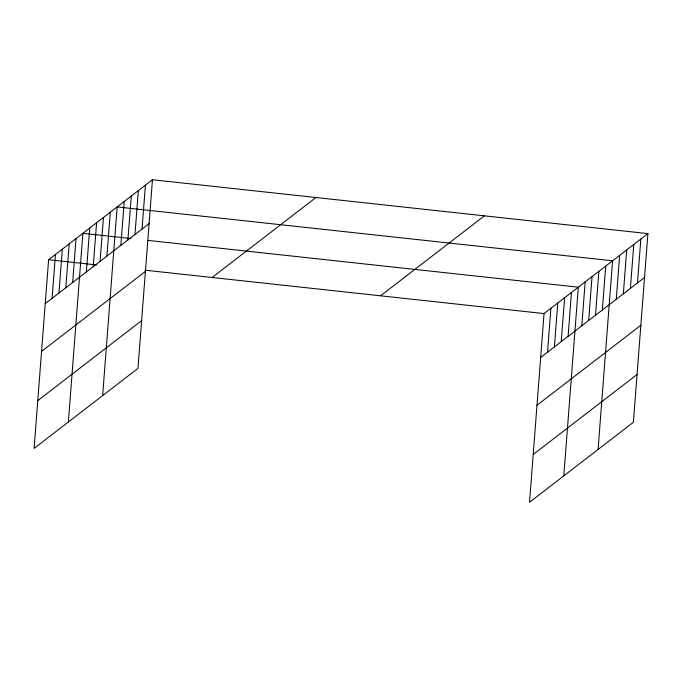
<?xml version="1.0" encoding="UTF-8"?>
<svg xmlns="http://www.w3.org/2000/svg" width="682" height="682" viewBox="0 0 682 682"><rect width="100%" height="100%" fill="white"/><g stroke="black" fill="none" stroke-linecap="round" stroke-linejoin="round"><path stroke-width="1.02" d="M152.47 179.741L48.618 259.714L34.1 448.389L137.952 368.416L152.47 179.741L647.9 233.611L633.382 422.286L529.53 502.259L544.048 313.584L647.9 233.611M52.096 298.324L55.472 254.429M58.95 293.047L62.326 249.152M65.804 287.77L69.18 243.875M72.659 282.493L76.034 238.598M68.371 421.996L82.889 233.321L131.097 238.564M86.367 271.93L89.743 228.044M93.221 266.653L96.597 222.767M100.075 261.377L103.451 217.49M106.929 256.1L110.305 212.213M102.641 395.603L117.159 206.927L612.589 260.805L598.071 449.481M120.842 245.384L124.226 201.497M127.909 239.945L131.285 196.058M134.968 234.506L138.344 190.619M142.035 229.067L145.411 185.18M547.527 352.193L550.903 308.307M554.381 346.916L557.757 303.03M561.235 341.639L564.611 297.753M568.089 336.362L571.465 292.476M563.801 475.866L578.319 287.19L147.866 240.388M581.797 325.808L585.173 281.913M588.651 320.531L592.027 276.636M595.505 315.255L598.881 271.359M602.359 309.969L605.735 266.082M616.272 299.253L619.648 255.366M623.339 293.823L626.715 249.927M630.398 288.384L633.774 244.488M637.457 282.945L640.841 239.05M45.242 303.601L149.094 223.628M41.568 351.383L145.419 271.41M37.774 400.607L141.626 320.634M212.111 277.489L315.962 197.516M380.556 295.809L484.408 215.836M540.673 357.47L644.524 277.506M536.99 405.253L640.85 325.28M533.205 454.476L637.056 374.512M48.618 259.714L96.827 264.957M145.036 270.191L544.048 313.584"/></g></svg>
